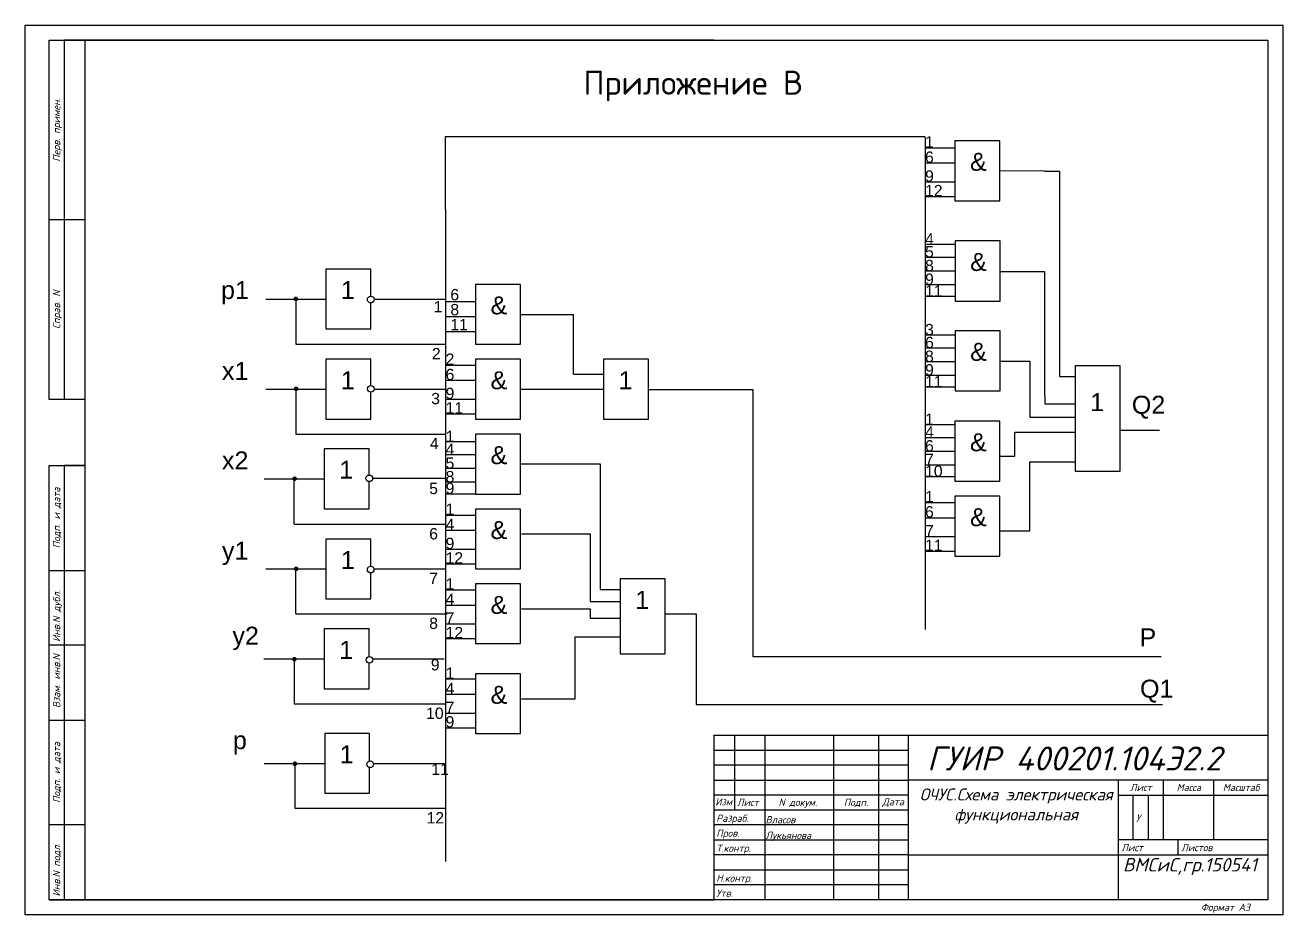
# Model space of a CAD drawing. Header units: millimetres. Extents: x 378 to 3574, y -250 to 1765.
# Drawn here: x 878.8 to 1298.8, y 1405.4 to 1702.4 of the extents above; entities that cross this region are included whole.
import ezdxf
from ezdxf.enums import TextEntityAlignment as Align

# ---------------------------------------------------------------- set-up
doc = ezdxf.new("R2010")
doc.units = ezdxf.units.MM
doc.styles.get("Standard").update_dxf_attribs({"font": 'Arial.ttf'})
doc.styles.add('чер', font='ISOCPEUR.TTF', dxfattribs={"oblique": 15})

msp = doc.modelspace()

# ---------------------------------------------------------------- hatches: boundary and pattern name
at = {"linetype": 'ByBlock', "lineweight": -2, "transparency": 33554551}
h = msp.add_hatch(color=0, dxfattribs=at)
edge = h.paths.add_edge_path()
edge.add_arc((969.17, 1611), 0.773, 0, 360)
h = msp.add_hatch(color=0, dxfattribs=at)
edge = h.paths.add_edge_path()
edge.add_arc((969.26, 1580.98), 0.773, 0, 360)
h = msp.add_hatch(color=0, dxfattribs=at)
edge = h.paths.add_edge_path()
edge.add_arc((968.77, 1550.98), 0.773, 0, 360)
h = msp.add_hatch(color=0, dxfattribs=at)
edge = h.paths.add_edge_path()
edge.add_arc((969.27, 1520.9), 0.773, 0, 360)
h = msp.add_hatch(color=0, dxfattribs=at)
edge = h.paths.add_edge_path()
edge.add_arc((968.69, 1490.74), 0.773, 0, 360)
h = msp.add_hatch(color=0, dxfattribs=at)
edge = h.paths.add_edge_path()
edge.add_arc((968.86, 1455.85), 0.773, 0, 360)

# ---------------------------------------------------------------- linework, layer by layer
at = {"color": 0, "linetype": 'ByBlock', "lineweight": -2, "transparency": 33554551}
for p, q in [((878.78, 1405.4), (878.78, 1702.4)), ((878.78, 1702.4), (1298.78, 1702.4)), ((1298.78, 1702.4), (1298.78, 1405.4)), ((886.78, 1577.4), (886.78, 1697.4)), ((886.78, 1697.4), (1108.78, 1697.4)), ((891.78, 1697.4), (891.78, 1577.4)), ((1108.78, 1697.4), (891.78, 1697.4)), ((898.78, 1410.4), (898.78, 1697.4)), ((1108.78, 1697.4), (1293.78, 1697.4)), ((1293.78, 1697.4), (1293.78, 1410.4)), ((1019.18, 1640.98), (1019.18, 1665.19)), ((1019.18, 1665.19), (1179.18, 1665.19)), ((1179.29, 1665.15), (1179.29, 1500.68)), ((1179.29, 1661.49), (1189.29, 1661.49)), ((1179.29, 1656.39), (1189.29, 1656.39)), ((1219.19, 1653.64), (1204.25, 1653.8)), ((1219.19, 1653.64), (1224.24, 1653.64)), ((1224.24, 1653.64), (1224.24, 1585.09)), ((1179.29, 1650.07), (1189.29, 1650.07)), ((1179.29, 1645.23), (1189.29, 1645.23)), ((1019.18, 1640.98), (1019.18, 1435.86)), ((898.78, 1637.4), (886.78, 1637.4)), ((1189.29, 1629.16), (1179.29, 1629.16)), ((1189.29, 1624.86), (1179.29, 1624.86)), ((994.18, 1620.98), (979.18, 1620.98)), ((979.18, 1620.98), (979.18, 1610.98)), ((994.18, 1611.89), (994.18, 1620.98)), ((1189.29, 1620.27), (1179.29, 1620.27)), ((1219.25, 1620.09), (1204.38, 1620.09)), ((1219.25, 1578.55), (1219.25, 1620.09)), ((1189.29, 1615.71), (1179.29, 1615.71)), ((959.18, 1610.98), (979.18, 1610.98)), ((969.18, 1610.98), (969.18, 1595.86)), ((979.18, 1610.98), (979.18, 1600.98)), ((994.18, 1600.98), (994.18, 1609.66)), ((995.27, 1610.98), (1019.18, 1610.98)), ((1019.18, 1610.18), (1029.09, 1610.18)), ((1189.35, 1611.77), (1179.29, 1611.77)), ((1019.18, 1605.18), (1029.09, 1605.18)), ((1044.18, 1605.86), (1054.18, 1605.86)), ((1053.94, 1605.86), (1061.94, 1605.86)), ((1061.94, 1585.86), (1061.94, 1605.86)), ((979.18, 1600.98), (994.18, 1600.98)), ((1019.18, 1600.18), (1029.09, 1600.18)), ((1189.29, 1598.89), (1179.29, 1598.89)), ((969.18, 1595.86), (1019.18, 1595.86)), ((1189.29, 1594.6), (1179.29, 1594.6)), ((994.18, 1590.86), (979.18, 1590.86)), ((979.18, 1590.86), (979.18, 1580.86)), ((994.18, 1582.09), (994.18, 1590.86)), ((1019.18, 1588.95), (1029.18, 1588.95)), ((1189.29, 1590), (1179.29, 1590)), ((1204.37, 1590.27), (1214.25, 1590.27)), ((1214.25, 1590.27), (1214.25, 1573.55)), ((1019.18, 1583.84), (1029.18, 1583.84)), ((1061.94, 1585.86), (1071.94, 1585.86)), ((1189.29, 1585.45), (1179.29, 1585.45)), ((1224.24, 1585.09), (1229.43, 1585.09)), ((959.18, 1580.86), (979.18, 1580.86)), ((969.18, 1580.86), (969.18, 1565.86)), ((979.18, 1580.86), (979.18, 1570.86)), ((994.18, 1570.86), (994.18, 1579.86)), ((995.34, 1580.86), (1019.18, 1580.86)), ((1044.18, 1580.86), (1054.18, 1580.86)), ((1053.94, 1580.86), (1064.44, 1580.86)), ((1061.94, 1580.86), (1071.94, 1580.86)), ((1086.94, 1580.77), (1097.32, 1580.77)), ((1097.32, 1580.77), (1121.78, 1580.77)), ((1121.78, 1580.77), (1121.78, 1491.63)), ((1189.35, 1581.5), (1179.29, 1581.5)), ((898.78, 1577.4), (886.78, 1577.4)), ((1019.18, 1577.53), (1029.18, 1577.53)), ((1219.25, 1578.55), (1219.25, 1576.02)), ((1219.25, 1576.02), (1229.43, 1576.02)), ((979.18, 1570.86), (994.18, 1570.86)), ((1019.18, 1572.69), (1029.18, 1572.69)), ((1214.25, 1573.55), (1214.25, 1571.54)), ((1214.25, 1571.54), (1229.43, 1571.54)), ((1189.29, 1568.98), (1179.29, 1568.98)), ((1244.63, 1567.23), (1257.63, 1567.23)), ((969.18, 1565.86), (1019.18, 1565.86)), ((1029.18, 1563.25), (1019.18, 1563.25)), ((1189.29, 1564.68), (1179.29, 1564.68)), ((1209.25, 1558.55), (1209.25, 1566.49)), ((1209.25, 1566.49), (1229.43, 1566.49)), ((993.65, 1560.98), (978.65, 1560.98)), ((978.65, 1560.98), (978.65, 1550.98)), ((993.65, 1552.23), (993.65, 1560.98)), ((1029.18, 1558.95), (1019.18, 1558.95)), ((1189.29, 1560.09), (1179.29, 1560.09)), ((1204.25, 1558.55), (1209.25, 1558.55)), ((886.78, 1410.4), (886.78, 1555.4)), ((886.78, 1555.4), (898.78, 1555.4)), ((891.78, 1555.4), (891.78, 1410.4)), ((898.78, 1555.4), (891.78, 1555.4)), ((1029.18, 1554.36), (1019.18, 1554.36)), ((1044.18, 1555.95), (1070.85, 1555.95)), ((1070.85, 1555.95), (1070.85, 1516.9)), ((1189.29, 1555.53), (1179.29, 1555.53)), ((1214.25, 1533.55), (1214.25, 1556.63)), ((1214.25, 1556.63), (1229.43, 1556.63)), ((958.65, 1550.98), (978.65, 1550.98)), ((968.65, 1535.86), (968.65, 1550.98)), ((978.65, 1550.98), (978.65, 1540.98)), ((993.65, 1540.98), (993.65, 1550)), ((1019.18, 1551.07), (994.81, 1551.07)), ((1029.18, 1549.8), (1019.18, 1549.8)), ((1189.35, 1551.59), (1179.29, 1551.59)), ((1029.24, 1545.86), (1019.18, 1545.86)), ((1179.29, 1543.08), (1189.29, 1543.08)), ((978.65, 1540.98), (993.65, 1540.98)), ((1019.18, 1538.86), (1029.18, 1538.86)), ((1179.29, 1537.98), (1189.29, 1537.98)), ((968.65, 1535.86), (1019.18, 1535.86)), ((1019.18, 1533.76), (1029.18, 1533.76)), ((1204.25, 1533.55), (1214.25, 1533.55)), ((994.18, 1530.86), (979.18, 1530.86)), ((979.18, 1530.86), (979.18, 1520.86)), ((994.18, 1521.75), (994.18, 1530.86)), ((1044.5, 1532.55), (1055, 1532.55)), ((1055, 1532.55), (1067.5, 1532.55)), ((1067.5, 1532.55), (1067.5, 1512.55)), ((1179.29, 1531.66), (1189.29, 1531.66)), ((1019.18, 1527.45), (1029.18, 1527.45)), ((1179.29, 1526.82), (1189.29, 1526.82)), ((959.18, 1520.86), (979.18, 1520.86)), ((969.18, 1505.86), (969.18, 1520.98)), ((979.18, 1520.86), (979.18, 1510.86)), ((995.25, 1520.86), (1019.18, 1520.86)), ((1019.18, 1522.6), (1029.18, 1522.6)), ((886.78, 1520.4), (898.78, 1520.4)), ((994.18, 1510.86), (994.18, 1519.52)), ((1070.85, 1516.9), (1070.85, 1514.03)), ((1019.18, 1513.93), (1029.18, 1513.93)), ((1067.5, 1512.55), (1067.5, 1509.98)), ((1070.85, 1514.03), (1077.5, 1514.03)), ((979.18, 1510.86), (994.18, 1510.86)), ((1019.18, 1508.82), (1029.18, 1508.82)), ((1067.5, 1509.98), (1077.5, 1509.98)), ((969.18, 1505.86), (1019.71, 1505.86)), ((1044.5, 1507.55), (1057.5, 1507.55)), ((1057.5, 1507.55), (1067.5, 1507.55)), ((1067.5, 1507.55), (1067.5, 1504.46)), ((1067.5, 1504.46), (1077.5, 1504.46)), ((1092.37, 1505.86), (1102.87, 1505.86)), ((1102.87, 1505.86), (1102.87, 1475.58)), ((993.65, 1500.86), (978.65, 1500.86)), ((978.65, 1500.86), (978.65, 1490.86)), ((993.65, 1491.65), (993.65, 1500.86)), ((1019.18, 1502.51), (1029.18, 1502.51)), ((898.78, 1495.4), (886.78, 1495.4)), ((1019.18, 1497.66), (1029.18, 1497.66)), ((1062.5, 1477.55), (1062.5, 1498.2)), ((1062.5, 1498.2), (1077.5, 1498.2)), ((1121.78, 1491.63), (1258.09, 1491.63)), ((958.46, 1490.86), (978.65, 1490.86)), ((968.65, 1490.86), (968.65, 1475.86)), ((978.65, 1490.86), (978.65, 1480.86)), ((993.65, 1480.86), (993.65, 1489.44)), ((994.86, 1490.86), (1018.65, 1490.86)), ((1019.18, 1484.13), (1029.18, 1484.13)), ((978.65, 1480.86), (993.65, 1480.86)), ((1019.18, 1479.03), (1029.18, 1479.03)), ((968.65, 1475.86), (1019.18, 1475.86)), ((1044.5, 1477.55), (1055, 1477.55)), ((1055, 1477.55), (1062.5, 1477.55)), ((1102.87, 1475.58), (1258.55, 1475.58)), ((886.78, 1470.4), (898.78, 1470.4)), ((1019.18, 1472.72), (1029.18, 1472.72)), ((993.82, 1465.97), (978.82, 1465.97)), ((978.82, 1465.97), (978.82, 1455.97)), ((993.82, 1456.76), (993.82, 1465.97)), ((1019.18, 1467.87), (1029.18, 1467.87)), ((1108.78, 1465.4), (1293.78, 1465.4)), ((1108.78, 1465.4), (1108.78, 1410.4)), ((1115.78, 1440.4), (1115.78, 1465.4)), ((1125.78, 1465.4), (1125.78, 1410.4)), ((1148.78, 1410.4), (1148.78, 1465.4)), ((1163.78, 1465.4), (1163.78, 1410.4)), ((1173.78, 1410.4), (1173.78, 1465.4)), ((1108.78, 1460.4), (1173.78, 1460.4)), ((958.63, 1455.97), (978.82, 1455.97)), ((968.82, 1455.97), (968.82, 1440.97)), ((978.82, 1455.97), (978.82, 1445.97)), ((993.82, 1445.97), (993.82, 1454.54)), ((995.02, 1455.97), (1018.82, 1455.97)), ((1173.78, 1455.4), (1108.78, 1455.4)), ((1108.78, 1450.4), (1173.78, 1450.4)), ((1293.78, 1450.4), (1173.78, 1450.4)), ((1243.78, 1450.4), (1243.78, 1410.4)), ((1258.78, 1450.4), (1258.78, 1430.4)), ((1275.78, 1430.4), (1275.78, 1450.4)), ((978.82, 1445.97), (993.82, 1445.97)), ((1173.78, 1445.4), (1108.78, 1445.4)), ((1243.78, 1445.4), (1293.78, 1445.4)), ((1248.78, 1430.4), (1248.78, 1445.4)), ((1253.78, 1445.4), (1253.78, 1430.4)), ((968.82, 1440.97), (1019.35, 1440.97)), ((1108.78, 1440.4), (1173.78, 1440.4)), ((898.78, 1435.4), (886.78, 1435.4)), ((1019.18, 1435.86), (1019.18, 1423.22)), ((1173.78, 1435.4), (1108.78, 1435.4)), ((1108.78, 1430.4), (1173.78, 1430.4)), ((1293.78, 1430.4), (1243.78, 1430.4)), ((1263.78, 1425.4), (1263.78, 1430.4)), ((1173.78, 1425.4), (1108.78, 1425.4)), ((1173.78, 1425.4), (1293.78, 1425.4)), ((1108.78, 1420.4), (1173.78, 1420.4)), ((1173.78, 1415.4), (1108.78, 1415.4)), ((1108.78, 1410.4), (886.78, 1410.4)), ((886.78, 1410.4), (1108.78, 1410.4)), ((1293.78, 1410.4), (1108.78, 1410.4)), ((1298.78, 1405.4), (878.78, 1405.4))]:
    msp.add_line(p, q, dxfattribs=at)
for points in [[(1189.29, 1643.8), (1204.29, 1643.8), (1204.29, 1663.79), (1189.29, 1663.79)], [(1189.35, 1610.31), (1204.35, 1610.31), (1204.35, 1630.35), (1189.35, 1630.35)], [(1029.18, 1595.86), (1044.18, 1595.86), (1044.18, 1615.86), (1029.18, 1615.86)], [(1189.35, 1580.36), (1204.35, 1580.36), (1204.35, 1600.35), (1189.35, 1600.35)], [(1029.18, 1570.86), (1044.18, 1570.86), (1044.18, 1590.86), (1029.18, 1590.86)], [(1071.94, 1570.86), (1086.94, 1570.86), (1086.94, 1590.86), (1071.94, 1590.86)], [(1229.43, 1553.55), (1244.43, 1553.55), (1244.43, 1588.62), (1229.43, 1588.62)], [(1189.29, 1550.15), (1204.29, 1550.15), (1204.29, 1570.15), (1189.29, 1570.15)], [(1029.18, 1545.86), (1044.18, 1545.86), (1044.18, 1565.86), (1029.18, 1565.86)], [(1189.29, 1525.15), (1204.29, 1525.15), (1204.29, 1545.15), (1189.29, 1545.15)], [(1029.18, 1520.86), (1044.18, 1520.86), (1044.18, 1540.86), (1029.18, 1540.86)], [(1077.5, 1492.55), (1092.5, 1492.55), (1092.5, 1517.55), (1077.5, 1517.55)], [(1029.18, 1495.93), (1044.18, 1495.93), (1044.18, 1515.86), (1029.18, 1515.86)], [(1029.18, 1465.95), (1044.18, 1465.95), (1044.18, 1485.86), (1029.18, 1485.86)]]:
    msp.add_lwpolyline(points, close=True, dxfattribs=at)
for centre in [(994.17, 1610.78), (994.23, 1580.97), (993.7, 1551.12), (994.16, 1520.64), (993.79, 1490.54), (993.96, 1455.65)]:
    msp.add_circle(centre, 1.11, dxfattribs=at)

# ---------------------------------------------------------------- texts
at = {"color": 0, "linetype": 'ByBlock', "lineweight": -2, "transparency": 33554551, "style": 'чер'}
msp.add_text('Приложение В', height=8, dxfattribs=at).set_placement((1065.19, 1679.18))
at = {"color": 0, "linetype": 'ByBlock', "lineweight": -2, "transparency": 33554551, "style": 'чер', "oblique": 15}
for s, p in [('Перв. примен.', (890.48, 1667.4)), ('Справ. N', (890.48, 1607.4)), ('Подп. и дата', (890.48, 1537.9)), ('Взам. инв.N', (890.48, 1483.4)), ('Подп. и дата', (890.48, 1452.9))]:
    msp.add_text(s, height=2.4, rotation=90, dxfattribs=at).set_placement(p, align=Align.CENTER)
at = {"color": 0, "linetype": 'ByBlock', "lineweight": -2, "transparency": 33554551}
for s, height, p in [('1', 3.77, (1179.29, 1661.55)), ('6', 3.77, (1179.29, 1656.45)), ('&', 6, (1194.29, 1653.79)), ('9', 3.77, (1179.29, 1650.14)), ('12', 3.767, (1179.29, 1645.29)), ('4', 3.77, (1179.29, 1629.16)), ('5', 3.77, (1179.29, 1624.86)), ('&', 6, (1194.35, 1620.35)), ('8', 3.77, (1179.29, 1620.27)), ('9', 3.77, (1179.29, 1615.71)), ('p1', 6, (944.18, 1610.98)), ('1', 6, (984.18, 1610.98)), ('6', 3.77, (1020.77, 1610.56)), ('11', 3.767, (1179.29, 1611.83)), ('1', 3.77, (1015.16, 1606.52)), ('8', 3.77, (1020.77, 1605.56)), ('&', 6, (1034.18, 1605.86)), ('11', 3.767, (1020.77, 1600.56)), ('3', 3.77, (1179.29, 1598.89)), ('6', 3.77, (1179.29, 1594.6)), ('&', 6, (1194.35, 1590.35)), ('2', 3.77, (1014.6, 1590.86)), ('2', 3.77, (1019.18, 1589.01)), ('8', 3.77, (1179.29, 1590)), ('x1', 6, (944.49, 1583.97)), ('6', 3.77, (1019.18, 1583.91)), ('9', 3.77, (1179.29, 1585.45)), ('1', 6, (984.18, 1580.86)), ('&', 6, (1034.18, 1580.86)), ('1', 6, (1076.94, 1580.86)), ('11', 3.767, (1179.29, 1581.57)), ('3', 3.77, (1014.38, 1575.86)), ('9', 3.77, (1019.18, 1577.59)), ('1', 6, (1234.43, 1573.55)), ('11', 3.767, (1019.18, 1572.75)), ('Q2', 6, (1248.34, 1572.68)), ('1', 3.77, (1179.29, 1568.98)), ('1', 3.77, (1019.18, 1563.25)), ('4', 3.77, (1179.29, 1564.68)), ('4', 3.77, (1013.93, 1560.86)), ('4', 3.77, (1019.18, 1558.95)), ('6', 3.77, (1179.29, 1560.09)), ('&', 6, (1194.29, 1560.15)), ('x2', 6, (944.49, 1554.1)), ('&', 6, (1034.18, 1555.86)), ('7', 3.77, (1179.29, 1555.53)), ('1', 6, (983.65, 1550.98)), ('5', 3.77, (1019.18, 1554.36)), ('10', 3.767, (1179.29, 1551.65)), ('8', 3.77, (1019.18, 1549.8)), ('5', 3.77, (1013.71, 1545.86)), ('9', 3.77, (1019.18, 1545.92)), ('1', 3.77, (1179.29, 1543.14)), ('1', 3.77, (1019.18, 1538.93)), ('6', 3.77, (1179.29, 1538.04)), ('4', 3.77, (1019.18, 1533.83)), ('&', 6, (1194.29, 1535.15)), ('6', 3.77, (1013.71, 1530.73)), ('&', 6, (1034.18, 1530.86)), ('7', 3.77, (1179.29, 1531.73)), ('y1', 6, (944.49, 1523.97)), ('9', 3.77, (1019.18, 1527.51)), ('11', 3.767, (1179.29, 1526.88)), ('1', 6, (984.18, 1520.86)), ('12', 3.767, (1019.18, 1522.67)), ('7', 3.77, (1013.71, 1515.86)), ('1', 3.77, (1019.18, 1513.99)), ('4', 3.77, (1019.18, 1508.89)), ('1', 6, (1082.5, 1507.55)), ('&', 6, (1034.18, 1505.86)), ('8', 3.77, (1013.71, 1500.86)), ('7', 3.77, (1019.18, 1502.57)), ('y2', 6, (947.99, 1495.59)), ('12', 3.767, (1019.18, 1497.73)), ('P', 6, (1250.9, 1495.04)), ('1', 6, (983.65, 1490.86)), ('9', 3.77, (1014.24, 1487)), ('1', 3.77, (1019.18, 1484.2)), ('4', 3.77, (1019.18, 1479.09)), ('Q1', 6, (1251.07, 1477.9)), ('&', 6, (1034.18, 1475.86)), ('10', 3.767, (1012.66, 1470.81)), ('7', 3.77, (1019.18, 1472.78)), ('9', 3.77, (1019.18, 1467.94)), ('p', 6, (948.16, 1460.7)), ('1', 6, (983.82, 1455.97)), ('11', 3.767, (1014.41, 1452.11)), ('12', 3.767, (1012.83, 1435.92))]:
    msp.add_text(s, height=height, dxfattribs=at).set_placement(p)
at = {"color": 0, "linetype": 'ByBlock', "lineweight": -2, "transparency": 33554551, "style": 'чер', "oblique": 15}
for s, p in [('Инв.N дубл.', (890.48, 1496.5)), ('Инв.N подл.', (890.48, 1411.52))]:
    msp.add_text(s, height=2.4, rotation=90, dxfattribs=at).set_placement(p)
for s, p in [('Лист', (1251.36, 1446.71)), ('Масса', (1267.36, 1446.71)), ('Масштаб', (1284.86, 1446.71)), ('N докум.', (1136.8, 1441.76)), ('Подп.', (1156.24, 1441.76)), ('Дата', (1168.64, 1441.91))]:
    msp.add_text(s, height=2.4, dxfattribs=at).set_placement(p, align=Align.CENTER)
for s, p in [('Изм', (1109.22, 1441.91)), ('Лист', (1116.51, 1441.76)), ('Разраб.', (1109.58, 1436.44)), ('Власов', (1126.02, 1435.95)), ('У', (1249.73, 1436.54)), ('Пров.', (1109.58, 1431.44)), ('Лукьянова', (1126.02, 1430.75)), ('Т.контр.', (1109.58, 1426.44)), ('Лист', (1244.85, 1426.64)), ('Листов', (1264.85, 1426.64)), ('Н.контр.', (1109.58, 1416.44)), ('Утв.', (1109.58, 1411.44)), ('Формат А3', (1271.4, 1406.71))]:
    msp.add_text(s, height=2.4, dxfattribs=at).set_placement(p)
at = {"color": 0, "linetype": 'ByBlock', "lineweight": -2, "transparency": 33554551, "attachment_point": 1, "style": 'чер'}
for s, insert, char_height, width in [('{\\C0;ГУИР 400201.104Э2.2}', (1179.96, 1461.6), 8, 110.2527), ('\\pxqc;ОЧУС.Схема электрическая \\Pфункциональная', (1174.74, 1447.59), 4, 70), ('\\pxt4;{\\H0.5625x;ВМСиС,гр.150541} ', (1245.39, 1424.37), 8, 44.8152)]:
    msp.add_mtext(s, dxfattribs=dict(at, insert=insert, char_height=char_height, width=width))

doc.saveas('drawing.dxf')
